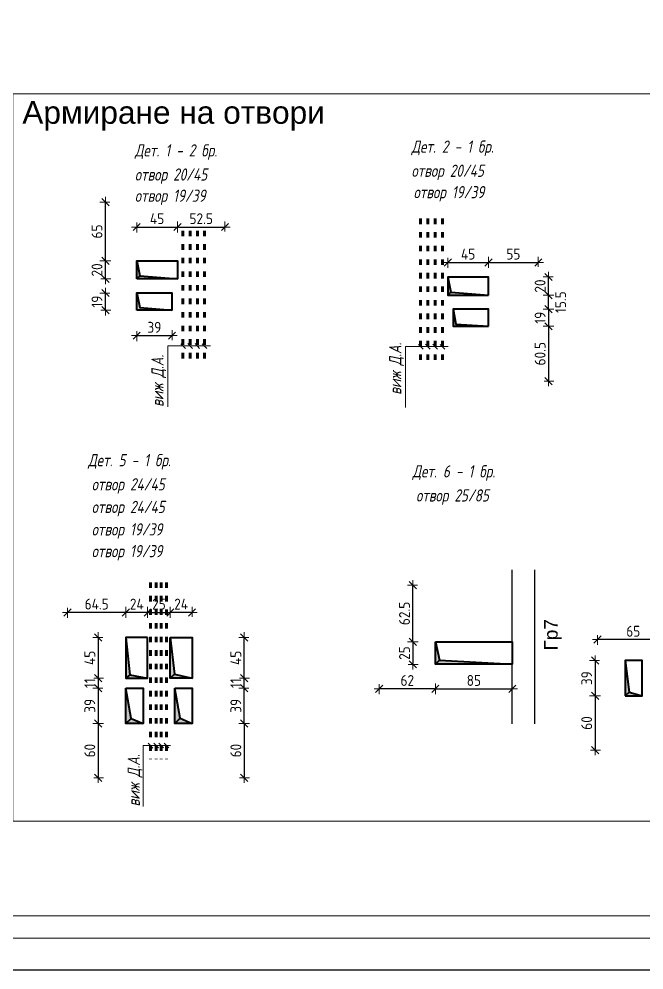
# Model space of a CAD drawing. Header units: millimetres. Extents: x -159 to 6378, y -1181 to 2393.
# Drawn here: x 2762 to 3453, y -1181 to -131 of the extents above; entities that cross this region are included whole.
import ezdxf

# ---------------------------------------------------------------- set-up
doc = ezdxf.new("R2010")
doc.units = ezdxf.units.MM
doc.header["$PDMODE"] = 35
doc.linetypes.add('ACAD_ISO03W100', pattern=[30, 12, -18])
for name, color, linetype, lineweight in [('0_txt', 7, 'Continuous', 18), ('1K_arm', 5, 'Continuous', 60), ('1K_arm_koti', 5, 'Continuous', 15), ('1K_dupki', 5, 'Continuous', 40), ('1K_gredi', 191, 'Continuous', 35), ('1K_text-gredi', 3, 'Continuous', 35), ('1K_text-osi', 3, 'Continuous', 35), ('TABLICA', 40, 'Continuous', 30)]:
    doc.layers.add(name, color=color, linetype=linetype, lineweight=lineweight)
doc.layers.add('1K_otvori-solid', color=9, linetype='Continuous')
doc.styles.add('DIM', font='romans.shx', dxfattribs={"width": 0.85})
doc.styles.add('SWETLI', font='simplex.shx', dxfattribs={"width": 0.75, "oblique": 12})
doc.styles.add('Z1', font='ARIAL.TTF')
doc.dimstyles.new('RAZR1', dxfattribs={"dimtxt": 12, "dimasz": 1, "dimexe": 0.3, "dimexo": 0, "dimgap": 0, "dimtad": 0, "dimrnd": 0.1, "dimzin": 14, "dimdsep": 46, "dimtxsty": 'DIM', "dimblk": 'DIM2', "dimcen": 0.09, "dimse1": 1, "dimse2": 1, "dimclrd": 256, "dimclre": 256, "dimclrt": 41, "dimadec": 8, "dimazin": 0, "dimtfac": 2.307692, "dimtix": 1, "dimtmove": 2, "dimatfit": 3, "dimldrblk": 'DIM2', "dimfxl": 0, "dimtvp": 0.769231, "dimtolj": 1, "dimtzin": 14, "dimarcsym": 0})

# ---------------------------------------------------------------- blocks, each defined once
blk = doc.blocks.new('DIM2')
for p, q in [((-5.7, 0), (5.7, 0)), ((4, 4), (-4, -4)), ((0, -5), (0, 6))]:
    blk.add_line(p, q)
blk = doc.blocks.new('*D240')
at = {"layer": '1K_arm_koti', "lineweight": -2}
blk.add_line((3223.3, -870.7), (3306.3, -870.7), dxfattribs=at)
at = {"layer": 'Defpoints', "color": 0}
for p in [(3222.3, -843.7), (3307.3, -843.7), (3307.3, -870.7)]:
    blk.add_point(p, dxfattribs=at)
at = {"layer": '1K_arm_koti', "lineweight": -2, "rotation": 180}
blk.add_blockref('DIM2', (3222.3, -870.7), dxfattribs=at)
at = {"layer": '1K_arm_koti', "lineweight": -2}
blk.add_blockref('DIM2', (3307.3, -870.7), dxfattribs=at)
at = {"layer": '1K_arm_koti', "color": 41, "insert": (3264.8, -861.5), "char_height": 12, "attachment_point": 5, "style": 'DIM'}
blk.add_mtext('\\A1;85', dxfattribs=at)
blk = doc.blocks.new('*D241')
at = {"layer": '1K_arm_koti', "lineweight": -2}
blk.add_line((3221.3, -870.7), (3161.3, -870.7), dxfattribs=at)
at = {"layer": 'Defpoints', "color": 0}
for p in [(3160.3, -846.7), (3222.3, -843.7), (3160.3, -870.7)]:
    blk.add_point(p, dxfattribs=at)
at = {"layer": '1K_arm_koti', "lineweight": -2, "rotation": 180}
blk.add_blockref('DIM2', (3160.3, -870.7), dxfattribs=at)
at = {"layer": '1K_arm_koti', "lineweight": -2}
blk.add_blockref('DIM2', (3222.3, -870.7), dxfattribs=at)
at = {"layer": '1K_arm_koti', "color": 41, "insert": (3191.3, -861.5), "char_height": 12, "attachment_point": 5, "style": 'DIM'}
blk.add_mtext('\\A1;62', dxfattribs=at)
blk = doc.blocks.new('*D242')
at = {"layer": '1K_arm_koti', "lineweight": -2}
blk.add_line((3197.4, -819.7), (3197.4, -842.7), dxfattribs=at)
at = {"layer": 'Defpoints', "color": 0}
for p in [(3222.3, -818.7), (3197.4, -843.7), (3222.3, -843.7)]:
    blk.add_point(p, dxfattribs=at)
at = {"layer": '1K_arm_koti', "lineweight": -2}
for p, rotation in [((3197.4, -818.7), 90), ((3197.4, -843.7), 270)]:
    blk.add_blockref('DIM2', p, dxfattribs=dict(at, rotation=rotation))
at = {"layer": '1K_arm_koti', "color": 41, "insert": (3188.2, -831.2), "char_height": 12, "attachment_point": 5, "rotation": 90, "style": 'DIM'}
blk.add_mtext('\\A1;25', dxfattribs=at)
blk = doc.blocks.new('*D243')
at = {"layer": '1K_arm_koti', "lineweight": -2}
blk.add_line((3197.4, -817.7), (3197.4, -757.2), dxfattribs=at)
at = {"layer": 'Defpoints', "color": 0}
for p in [(3197.4, -756.2), (3213.3, -756.2), (3222.3, -818.7)]:
    blk.add_point(p, dxfattribs=at)
at = {"layer": '1K_arm_koti', "lineweight": -2}
for p, rotation in [((3197.4, -756.2), 90), ((3197.4, -818.7), 270)]:
    blk.add_blockref('DIM2', p, dxfattribs=dict(at, rotation=rotation))
at = {"layer": '1K_arm_koti', "color": 41, "insert": (3188.2, -787.4), "char_height": 12, "attachment_point": 5, "rotation": 90, "style": 'DIM'}
blk.add_mtext('\\A1;62.5', dxfattribs=at)
blk = doc.blocks.new('*D253')
at = {"layer": '1K_arm_koti', "lineweight": -2}
blk.add_line((3237, -399.5), (3280, -399.5), dxfattribs=at)
at = {"layer": 'Defpoints', "color": 0}
for p in [(3281, -399.5), (3236, -435.6), (3281, -435.6)]:
    blk.add_point(p, dxfattribs=at)
at = {"layer": '1K_arm_koti', "lineweight": -2, "rotation": 180}
blk.add_blockref('DIM2', (3236, -399.5), dxfattribs=at)
at = {"layer": '1K_arm_koti', "lineweight": -2}
blk.add_blockref('DIM2', (3281, -399.5), dxfattribs=at)
at = {"layer": '1K_arm_koti', "color": 41, "insert": (3258.5, -390.3), "char_height": 12, "attachment_point": 5, "style": 'DIM'}
blk.add_mtext('\\A1;45', dxfattribs=at)
blk = doc.blocks.new('*D254')
at = {"layer": '1K_arm_koti', "lineweight": -2}
blk.add_line((3347.3, -434.6), (3347.3, -416.6), dxfattribs=at)
at = {"layer": 'Defpoints', "color": 0}
for p in [(3281, -415.6), (3347.3, -415.6), (3281, -435.6)]:
    blk.add_point(p, dxfattribs=at)
at = {"layer": '1K_arm_koti', "lineweight": -2}
for p, rotation in [((3347.3, -415.6), 90), ((3347.3, -435.6), 270)]:
    blk.add_blockref('DIM2', p, dxfattribs=dict(at, rotation=rotation))
at = {"layer": '1K_arm_koti', "color": 41, "insert": (3338, -425.6), "char_height": 12, "attachment_point": 5, "rotation": 90, "style": 'DIM'}
blk.add_mtext('\\A1;20', dxfattribs=at)
blk = doc.blocks.new('*D255')
at = {"layer": '1K_arm_koti', "lineweight": -2}
blk.add_line((3347.3, -471.1), (3347.3, -529.6), dxfattribs=at)
at = {"layer": 'Defpoints', "color": 0}
for p in [(3281, -470.1), (3299, -530.6), (3347.3, -530.6)]:
    blk.add_point(p, dxfattribs=at)
at = {"layer": '1K_arm_koti', "lineweight": -2}
for p, rotation in [((3347.3, -470.1), 90), ((3347.3, -530.6), 270)]:
    blk.add_blockref('DIM2', p, dxfattribs=dict(at, rotation=rotation))
at = {"layer": '1K_arm_koti', "color": 41, "insert": (3338, -500.4), "char_height": 12, "attachment_point": 5, "rotation": 90, "style": 'DIM'}
blk.add_mtext('\\A1;60.5', dxfattribs=at)
blk = doc.blocks.new('*D256')
at = {"layer": '1K_arm_koti', "lineweight": -2}
blk.add_line((3282, -399.5), (3335, -399.5), dxfattribs=at)
at = {"layer": 'Defpoints', "color": 0}
for p in [(3336, -399.5), (3336, -412.6), (3281, -435.6)]:
    blk.add_point(p, dxfattribs=at)
at = {"layer": '1K_arm_koti', "lineweight": -2, "rotation": 180}
blk.add_blockref('DIM2', (3281, -399.5), dxfattribs=at)
at = {"layer": '1K_arm_koti', "lineweight": -2}
blk.add_blockref('DIM2', (3336, -399.5), dxfattribs=at)
at = {"layer": '1K_arm_koti', "color": 41, "insert": (3308.5, -390.3), "char_height": 12, "attachment_point": 5, "style": 'DIM'}
blk.add_mtext('\\A1;55', dxfattribs=at)
blk = doc.blocks.new('*D259')
at = {"layer": '1K_arm_koti', "lineweight": -2}
blk.add_line((2857.8, -451.3), (2857.8, -434.3), dxfattribs=at)
at = {"layer": 'Defpoints', "color": 0}
for p in [(2857.8, -433.3), (2892.4, -433.3), (2892.4, -452.3)]:
    blk.add_point(p, dxfattribs=at)
at = {"layer": '1K_arm_koti', "lineweight": -2}
for p, rotation in [((2857.8, -433.3), 90), ((2857.8, -452.3), 270)]:
    blk.add_blockref('DIM2', p, dxfattribs=dict(at, rotation=rotation))
at = {"layer": '1K_arm_koti', "color": 41, "insert": (2848.5, -442.8), "char_height": 12, "attachment_point": 5, "rotation": 90, "style": 'DIM'}
blk.add_mtext('\\A1;19', dxfattribs=at)
blk = doc.blocks.new('*D260')
at = {"layer": '1K_arm_koti', "lineweight": -2}
blk.add_line((2857.8, -416.8), (2857.8, -398.8), dxfattribs=at)
at = {"layer": 'Defpoints', "color": 0}
for p in [(2857.8, -397.8), (2892.4, -397.8), (2892.4, -417.8)]:
    blk.add_point(p, dxfattribs=at)
at = {"layer": '1K_arm_koti', "lineweight": -2}
for p, rotation in [((2857.8, -397.8), 90), ((2857.8, -417.8), 270)]:
    blk.add_blockref('DIM2', p, dxfattribs=dict(at, rotation=rotation))
at = {"layer": '1K_arm_koti', "color": 41, "insert": (2848.5, -407.8), "char_height": 12, "attachment_point": 5, "rotation": 90, "style": 'DIM'}
blk.add_mtext('\\A1;20', dxfattribs=at)
blk = doc.blocks.new('*D261')
at = {"layer": '1K_arm_koti', "lineweight": -2}
blk.add_line((2893.4, -360.4), (2936.4, -360.4), dxfattribs=at)
at = {"layer": 'Defpoints', "color": 0}
for p in [(2937.4, -360.4), (2892.4, -397.8), (2937.4, -397.8)]:
    blk.add_point(p, dxfattribs=at)
at = {"layer": '1K_arm_koti', "lineweight": -2, "rotation": 180}
blk.add_blockref('DIM2', (2892.4, -360.4), dxfattribs=at)
at = {"layer": '1K_arm_koti', "lineweight": -2}
blk.add_blockref('DIM2', (2937.4, -360.4), dxfattribs=at)
at = {"layer": '1K_arm_koti', "color": 41, "insert": (2914.9, -351.2), "char_height": 12, "attachment_point": 5, "style": 'DIM'}
blk.add_mtext('\\A1;45', dxfattribs=at)
blk = doc.blocks.new('*D262')
at = {"layer": '1K_arm_koti', "lineweight": -2}
blk.add_line((2893.4, -480.4), (2930.4, -480.4), dxfattribs=at)
at = {"layer": 'Defpoints', "color": 0}
for p in [(2892.4, -452.3), (2931.4, -452.3), (2931.4, -480.4)]:
    blk.add_point(p, dxfattribs=at)
at = {"layer": '1K_arm_koti', "lineweight": -2, "rotation": 180}
blk.add_blockref('DIM2', (2892.4, -480.4), dxfattribs=at)
at = {"layer": '1K_arm_koti', "lineweight": -2}
blk.add_blockref('DIM2', (2931.4, -480.4), dxfattribs=at)
at = {"layer": '1K_arm_koti', "color": 41, "insert": (2911.9, -471.2), "char_height": 12, "attachment_point": 5, "style": 'DIM'}
blk.add_mtext('\\A1;39', dxfattribs=at)
blk = doc.blocks.new('*D263')
at = {"layer": '1K_arm_koti', "lineweight": -2}
blk.add_line((2938.4, -360.4), (2988.9, -360.4), dxfattribs=at)
at = {"layer": 'Defpoints', "color": 0}
for p in [(2989.9, -360.4), (2937.4, -397.8), (2989.9, -389.8)]:
    blk.add_point(p, dxfattribs=at)
at = {"layer": '1K_arm_koti', "lineweight": -2, "rotation": 180}
blk.add_blockref('DIM2', (2937.4, -360.4), dxfattribs=at)
at = {"layer": '1K_arm_koti', "lineweight": -2}
blk.add_blockref('DIM2', (2989.9, -360.4), dxfattribs=at)
at = {"layer": '1K_arm_koti', "color": 41, "insert": (2963.6, -351.2), "char_height": 12, "attachment_point": 5, "style": 'DIM'}
blk.add_mtext('\\A1;52.5', dxfattribs=at)
blk = doc.blocks.new('*D264')
at = {"layer": '1K_arm_koti', "lineweight": -2}
blk.add_line((2857.8, -396.8), (2857.8, -333.8), dxfattribs=at)
at = {"layer": 'Defpoints', "color": 0}
for p in [(2857.8, -332.8), (2883.4, -332.8), (2892.4, -397.8)]:
    blk.add_point(p, dxfattribs=at)
at = {"layer": '1K_arm_koti', "lineweight": -2}
for p, rotation in [((2857.8, -332.8), 90), ((2857.8, -397.8), 270)]:
    blk.add_blockref('DIM2', p, dxfattribs=dict(at, rotation=rotation))
at = {"layer": '1K_arm_koti', "color": 41, "insert": (2848.5, -365.3), "char_height": 12, "attachment_point": 5, "rotation": 90, "style": 'DIM'}
blk.add_mtext('\\A1;65', dxfattribs=at)
blk = doc.blocks.new('*D272')
at = {"layer": '1K_arm_koti', "lineweight": -2}
blk.add_line((3465.4, -816.3), (3402.4, -816.3), dxfattribs=at)
at = {"layer": 'Defpoints', "color": 0}
for p in [(3401.4, -816.3), (3401.4, -825.5), (3466.4, -833.5)]:
    blk.add_point(p, dxfattribs=at)
at = {"layer": '1K_arm_koti', "lineweight": -2, "rotation": 180}
blk.add_blockref('DIM2', (3401.4, -816.3), dxfattribs=at)
at = {"layer": '1K_arm_koti', "lineweight": -2}
blk.add_blockref('DIM2', (3466.4, -816.3), dxfattribs=at)
at = {"layer": '1K_arm_koti', "color": 41, "insert": (3440.9, -807.1), "char_height": 12, "attachment_point": 5, "style": 'DIM'}
blk.add_mtext('\\A1;65', dxfattribs=at)
blk = doc.blocks.new('*D273')
at = {"layer": '1K_arm_koti', "lineweight": -2}
blk.add_line((3347.3, -452.1), (3347.3, -469.1), dxfattribs=at)
at = {"layer": 'Defpoints', "color": 0}
for p in [(3281, -451.1), (3281, -470.1), (3347.3, -470.1)]:
    blk.add_point(p, dxfattribs=at)
at = {"layer": '1K_arm_koti', "lineweight": -2}
for p, rotation in [((3347.3, -451.1), 90), ((3347.3, -470.1), 270)]:
    blk.add_blockref('DIM2', p, dxfattribs=dict(at, rotation=rotation))
at = {"layer": '1K_arm_koti', "color": 41, "insert": (3338, -460.6), "char_height": 12, "attachment_point": 5, "rotation": 90, "style": 'DIM'}
blk.add_mtext('\\A1;19', dxfattribs=at)
blk = doc.blocks.new('*D274')
at = {"layer": '1K_arm_koti', "lineweight": -2}
blk.add_line((3347.3, -450.1), (3347.3, -436.6), dxfattribs=at)
at = {"layer": 'Defpoints', "color": 0}
for p in [(3281, -435.6), (3347.3, -435.6), (3281, -451.1)]:
    blk.add_point(p, dxfattribs=at)
at = {"layer": '1K_arm_koti', "lineweight": -2}
for p, rotation in [((3347.3, -435.6), 90), ((3347.3, -451.1), 270)]:
    blk.add_blockref('DIM2', p, dxfattribs=dict(at, rotation=rotation))
at = {"layer": '1K_arm_koti', "color": 41, "insert": (3360.7, -443.4), "char_height": 12, "attachment_point": 5, "rotation": 90, "style": 'DIM'}
blk.add_mtext('\\A1;15.5', dxfattribs=at)
blk = doc.blocks.new('*D275')
at = {"layer": '1K_arm_koti', "lineweight": -2}
blk.add_line((2903.5, -786.3), (2881.5, -786.3), dxfattribs=at)
at = {"layer": 'Defpoints', "color": 0}
for p in [(2880.5, -786.3), (2880.5, -814), (2904.5, -814)]:
    blk.add_point(p, dxfattribs=at)
at = {"layer": '1K_arm_koti', "lineweight": -2, "rotation": 180}
blk.add_blockref('DIM2', (2880.5, -786.3), dxfattribs=at)
at = {"layer": '1K_arm_koti', "lineweight": -2}
blk.add_blockref('DIM2', (2904.5, -786.3), dxfattribs=at)
at = {"layer": '1K_arm_koti', "color": 41, "insert": (2892.5, -777.1), "char_height": 12, "attachment_point": 5, "style": 'DIM'}
blk.add_mtext('\\A1;24', dxfattribs=at)
blk = doc.blocks.new('*D276')
at = {"layer": '1K_arm_koti', "lineweight": -2}
blk.add_line((2905.5, -786.3), (2928.5, -786.3), dxfattribs=at)
at = {"layer": 'Defpoints', "color": 0}
for p in [(2929.5, -786.3), (2904.5, -814), (2929.5, -814)]:
    blk.add_point(p, dxfattribs=at)
at = {"layer": '1K_arm_koti', "lineweight": -2, "rotation": 180}
blk.add_blockref('DIM2', (2904.5, -786.3), dxfattribs=at)
at = {"layer": '1K_arm_koti', "lineweight": -2}
blk.add_blockref('DIM2', (2929.5, -786.3), dxfattribs=at)
at = {"layer": '1K_arm_koti', "color": 41, "insert": (2917, -777.1), "char_height": 12, "attachment_point": 5, "style": 'DIM'}
blk.add_mtext('\\A1;25', dxfattribs=at)
blk = doc.blocks.new('*D277')
at = {"layer": '1K_arm_koti', "lineweight": -2}
blk.add_line((2952.5, -786.3), (2930.5, -786.3), dxfattribs=at)
at = {"layer": 'Defpoints', "color": 0}
for p in [(2929.5, -786.3), (2929.5, -814), (2953.5, -814)]:
    blk.add_point(p, dxfattribs=at)
at = {"layer": '1K_arm_koti', "lineweight": -2, "rotation": 180}
blk.add_blockref('DIM2', (2929.5, -786.3), dxfattribs=at)
at = {"layer": '1K_arm_koti', "lineweight": -2}
blk.add_blockref('DIM2', (2953.5, -786.3), dxfattribs=at)
at = {"layer": '1K_arm_koti', "color": 41, "insert": (2941.5, -777.1), "char_height": 12, "attachment_point": 5, "style": 'DIM'}
blk.add_mtext('\\A1;24', dxfattribs=at)
blk = doc.blocks.new('*D278')
at = {"layer": '1K_arm_koti', "lineweight": -2}
blk.add_line((2879.5, -786.3), (2817, -786.3), dxfattribs=at)
at = {"layer": 'Defpoints', "color": 0}
for p in [(2816, -786.3), (2816, -802), (2880.5, -814)]:
    blk.add_point(p, dxfattribs=at)
at = {"layer": '1K_arm_koti', "lineweight": -2, "rotation": 180}
blk.add_blockref('DIM2', (2816, -786.3), dxfattribs=at)
at = {"layer": '1K_arm_koti', "lineweight": -2}
blk.add_blockref('DIM2', (2880.5, -786.3), dxfattribs=at)
at = {"layer": '1K_arm_koti', "color": 41, "insert": (2848.2, -777.1), "char_height": 12, "attachment_point": 5, "style": 'DIM'}
blk.add_mtext('\\A1;64.5', dxfattribs=at)
blk = doc.blocks.new('*D279')
at = {"layer": '1K_arm_koti', "lineweight": -2}
blk.add_line((2849.9, -815), (2849.9, -858), dxfattribs=at)
at = {"layer": 'Defpoints', "color": 0}
for p in [(2880.5, -814), (2849.9, -859), (2880.5, -859)]:
    blk.add_point(p, dxfattribs=at)
at = {"layer": '1K_arm_koti', "lineweight": -2}
for p, rotation in [((2849.9, -814), 90), ((2849.9, -859), 270)]:
    blk.add_blockref('DIM2', p, dxfattribs=dict(at, rotation=rotation))
at = {"layer": '1K_arm_koti', "color": 41, "insert": (2840.6, -836.5), "char_height": 12, "attachment_point": 5, "rotation": 90, "style": 'DIM'}
blk.add_mtext('\\A1;45', dxfattribs=at)
blk = doc.blocks.new('*D280')
at = {"layer": '1K_arm_koti', "lineweight": -2}
for p, q in [((2849.9, -858), (2849.9, -857)), ((2849.9, -859), (2849.9, -870)), ((2849.9, -871), (2849.9, -872))]:
    blk.add_line(p, q, dxfattribs=at)
at = {"layer": 'Defpoints', "color": 0}
for p in [(2880.5, -859), (2849.9, -870), (2880.5, -870)]:
    blk.add_point(p, dxfattribs=at)
at = {"layer": '1K_arm_koti', "lineweight": -2}
for p, rotation in [((2849.9, -859), 270), ((2849.9, -870), 90)]:
    blk.add_blockref('DIM2', p, dxfattribs=dict(at, rotation=rotation))
at = {"layer": '1K_arm_koti', "color": 41, "insert": (2840.6, -864.5), "char_height": 12, "attachment_point": 5, "rotation": 90, "style": 'DIM'}
blk.add_mtext('\\A1;11', dxfattribs=at)
blk = doc.blocks.new('*D281')
at = {"layer": '1K_arm_koti', "lineweight": -2}
blk.add_line((2849.9, -871), (2849.9, -908), dxfattribs=at)
at = {"layer": 'Defpoints', "color": 0}
for p in [(2880.5, -870), (2849.9, -909), (2880.5, -909)]:
    blk.add_point(p, dxfattribs=at)
at = {"layer": '1K_arm_koti', "lineweight": -2}
for p, rotation in [((2849.9, -870), 90), ((2849.9, -909), 270)]:
    blk.add_blockref('DIM2', p, dxfattribs=dict(at, rotation=rotation))
at = {"layer": '1K_arm_koti', "color": 41, "insert": (2840.6, -889.5), "char_height": 12, "attachment_point": 5, "rotation": 90, "style": 'DIM'}
blk.add_mtext('\\A1;39', dxfattribs=at)
blk = doc.blocks.new('*D282')
at = {"layer": '1K_arm_koti', "lineweight": -2}
blk.add_line((2849.9, -910), (2849.9, -968), dxfattribs=at)
at = {"layer": 'Defpoints', "color": 0}
for p in [(2880.5, -909), (2849.9, -969), (2868.5, -969)]:
    blk.add_point(p, dxfattribs=at)
at = {"layer": '1K_arm_koti', "lineweight": -2}
for p, rotation in [((2849.9, -909), 90), ((2849.9, -969), 270)]:
    blk.add_blockref('DIM2', p, dxfattribs=dict(at, rotation=rotation))
at = {"layer": '1K_arm_koti', "color": 41, "insert": (2840.6, -939), "char_height": 12, "attachment_point": 5, "rotation": 90, "style": 'DIM'}
blk.add_mtext('\\A1;60', dxfattribs=at)
blk = doc.blocks.new('*D283')
at = {"layer": '1K_arm_koti', "lineweight": -2}
blk.add_line((3011.1, -908), (3011.1, -871), dxfattribs=at)
at = {"layer": 'Defpoints', "color": 0}
for p in [(2953.5, -870), (3011.1, -870), (2953.5, -909)]:
    blk.add_point(p, dxfattribs=at)
at = {"layer": '1K_arm_koti', "lineweight": -2}
for p, rotation in [((3011.1, -870), 90), ((3011.1, -909), 270)]:
    blk.add_blockref('DIM2', p, dxfattribs=dict(at, rotation=rotation))
at = {"layer": '1K_arm_koti', "color": 41, "insert": (3001.9, -889.5), "char_height": 12, "attachment_point": 5, "rotation": 90, "style": 'DIM'}
blk.add_mtext('\\A1;39', dxfattribs=at)
blk = doc.blocks.new('*D284')
at = {"layer": '1K_arm_koti', "lineweight": -2}
blk.add_line((3011.1, -858), (3011.1, -815), dxfattribs=at)
at = {"layer": 'Defpoints', "color": 0}
for p in [(2953.5, -814), (3011.1, -814), (2953.5, -859)]:
    blk.add_point(p, dxfattribs=at)
at = {"layer": '1K_arm_koti', "lineweight": -2}
for p, rotation in [((3011.1, -814), 90), ((3011.1, -859), 270)]:
    blk.add_blockref('DIM2', p, dxfattribs=dict(at, rotation=rotation))
at = {"layer": '1K_arm_koti', "color": 41, "insert": (3001.9, -836.5), "char_height": 12, "attachment_point": 5, "rotation": 90, "style": 'DIM'}
blk.add_mtext('\\A1;45', dxfattribs=at)
blk = doc.blocks.new('*D285')
at = {"layer": '1K_arm_koti', "lineweight": -2}
for p, q in [((3011.1, -858), (3011.1, -857)), ((3011.1, -870), (3011.1, -859)), ((3011.1, -871), (3011.1, -872))]:
    blk.add_line(p, q, dxfattribs=at)
at = {"layer": 'Defpoints', "color": 0}
for p in [(2953.5, -859), (3011.1, -859), (2953.5, -870)]:
    blk.add_point(p, dxfattribs=at)
at = {"layer": '1K_arm_koti', "lineweight": -2}
for p, rotation in [((3011.1, -859), 270), ((3011.1, -870), 90)]:
    blk.add_blockref('DIM2', p, dxfattribs=dict(at, rotation=rotation))
at = {"layer": '1K_arm_koti', "color": 41, "insert": (3001.9, -864.5), "char_height": 12, "attachment_point": 5, "rotation": 90, "style": 'DIM'}
blk.add_mtext('\\A1;11', dxfattribs=at)
blk = doc.blocks.new('*D286')
at = {"layer": '1K_arm_koti', "lineweight": -2}
blk.add_line((3011.1, -910), (3011.1, -968), dxfattribs=at)
at = {"layer": 'Defpoints', "color": 0}
for p in [(2953.5, -909), (2965.5, -969), (3011.1, -969)]:
    blk.add_point(p, dxfattribs=at)
at = {"layer": '1K_arm_koti', "lineweight": -2}
for p, rotation in [((3011.1, -909), 90), ((3011.1, -969), 270)]:
    blk.add_blockref('DIM2', p, dxfattribs=dict(at, rotation=rotation))
at = {"layer": '1K_arm_koti', "color": 41, "insert": (3001.9, -939), "char_height": 12, "attachment_point": 5, "rotation": 90, "style": 'DIM'}
blk.add_mtext('\\A1;60', dxfattribs=at)
blk = doc.blocks.new('*D287')
at = {"layer": '1K_arm_koti', "lineweight": -2}
blk.add_line((3398.7, -840.5), (3398.7, -877.5), dxfattribs=at)
at = {"layer": 'Defpoints', "color": 0}
for p in [(3431.9, -839.5), (3398.7, -878.5), (3431.9, -878.5)]:
    blk.add_point(p, dxfattribs=at)
at = {"layer": '1K_arm_koti', "lineweight": -2}
for p, rotation in [((3398.7, -839.5), 90), ((3398.7, -878.5), 270)]:
    blk.add_blockref('DIM2', p, dxfattribs=dict(at, rotation=rotation))
at = {"layer": '1K_arm_koti', "color": 41, "insert": (3389.5, -859), "char_height": 12, "attachment_point": 5, "rotation": 90, "style": 'DIM'}
blk.add_mtext('\\A1;39', dxfattribs=at)
blk = doc.blocks.new('*D288')
at = {"layer": '1K_arm_koti', "lineweight": -2}
blk.add_line((3398.7, -879.5), (3398.7, -937.5), dxfattribs=at)
at = {"layer": 'Defpoints', "color": 0}
for p in [(3431.9, -878.5), (3398.7, -938.5), (3419.9, -938.5)]:
    blk.add_point(p, dxfattribs=at)
at = {"layer": '1K_arm_koti', "lineweight": -2}
for p, rotation in [((3398.7, -878.5), 90), ((3398.7, -938.5), 270)]:
    blk.add_blockref('DIM2', p, dxfattribs=dict(at, rotation=rotation))
at = {"layer": '1K_arm_koti', "color": 41, "insert": (3389.5, -908.5), "char_height": 12, "attachment_point": 5, "rotation": 90, "style": 'DIM'}
blk.add_mtext('\\A1;60', dxfattribs=at)

msp = doc.modelspace()

# ---------------------------------------------------------------- hatches: boundary and pattern name
at = {"layer": '1K_otvori-solid'}
h = msp.add_hatch(color=256, dxfattribs=at)
h.paths.add_polyline_path([(2895.881, -414.293), (2892.378, -397.789), (2892.378, -417.789)])
h.paths.add_polyline_path([(2895.881, -414.293), (2892.378, -417.789), (2937.378, -417.789)])
h = msp.add_hatch(color=256, dxfattribs=at)
h.paths.add_polyline_path([(3239.543, -432.135), (3236.04, -415.631), (3236.04, -435.631)])
h.paths.add_polyline_path([(3239.543, -432.135), (3236.04, -435.631), (3281.04, -435.631)])
h = msp.add_hatch(color=256, dxfattribs=at)
h.paths.add_polyline_path([(2892.378, -433.289), (2892.378, -452.289), (2895.932, -449.221)])
h.paths.add_polyline_path([(2895.932, -449.221), (2892.378, -452.289), (2931.378, -452.289)])
h = msp.add_hatch(color=256, dxfattribs=at)
h.paths.add_polyline_path([(3242.04, -451.131), (3242.04, -470.131), (3245.001, -467.726)])
h.paths.add_polyline_path([(3245.001, -467.726), (3242.04, -470.131), (3281.04, -470.131)])
h = msp.add_hatch(color=256, dxfattribs=at)
h.paths.add_polyline_path([(2880.48, -859.017), (2884.75, -855.151), (2880.48, -814.017)])
h.paths.add_polyline_path([(2884.75, -855.151), (2880.48, -859.017), (2904.48, -859.017)])
h = msp.add_hatch(color=256, dxfattribs=at)
h.paths.add_polyline_path([(2929.48, -814.017), (2929.48, -859.017), (2934.04, -854.613)])
h.paths.add_polyline_path([(2934.04, -854.613), (2929.48, -859.017), (2953.48, -859.017)])
h = msp.add_hatch(color=256, dxfattribs=at)
h.paths.add_polyline_path([(3222.303, -818.659), (3222.303, -843.659), (3226.957, -839.006)])
h.paths.add_polyline_path([(3226.957, -839.006), (3222.303, -843.659), (3307.303, -843.659)])
h = msp.add_hatch(color=256, dxfattribs=at)
h.paths.add_polyline_path([(3431.862, -839.502), (3431.862, -878.502), (3436.202, -874.47)])
h.paths.add_polyline_path([(3450.862, -878.502), (3436.202, -874.47), (3431.862, -878.502)])
h = msp.add_hatch(color=256, dxfattribs=at)
h.paths.add_polyline_path([(2886.15, -903.346), (2880.48, -909.017), (2899.48, -909.017), (2899.48, -870.017), (2880.48, -870.017)], flags=17)
h.paths.add_polyline_path([(2899.48, -909.017), (2899.48, -870.017), (2880.48, -870.017), (2880.48, -909.017), (2886.15, -903.346)])
h = msp.add_hatch(color=256, dxfattribs=at)
h.paths.add_polyline_path([(2934.48, -909.017), (2940.15, -903.346), (2934.48, -870.017)])
h.paths.add_polyline_path([(2953.48, -909.017), (2940.15, -903.346), (2934.48, -909.017)])

# ---------------------------------------------------------------- linework, layer by layer
at = {"layer": '0_txt'}
msp.add_lwpolyline([(-73.698, -1146.449), (6343.421, -1146.449), (6343.421, 1783.551), (-73.698, 1783.551), (-73.698, -1146.449)], dxfattribs=at)
msp.add_lwpolyline([(-48.698, -1121.449), (6318.421, -1121.449), (6318.421, 1758.551), (-48.698, 1758.551)], close=True, dxfattribs=at)
at = {"layer": '1K_arm', "linetype": 'ACAD_ISO03W100', "ltscale": 0.5}
for p, q in [((3206.04, -351.135), (3206.04, -513.432)), ((3214.04, -351.135), (3214.04, -513.432)), ((3222.04, -351.135), (3222.04, -513.432)), ((3230.04, -351.135), (3230.04, -513.432)), ((2943.374, -364.498), (2943.374, -513.489)), ((2951.374, -364.498), (2951.374, -513.489)), ((2959.374, -364.498), (2959.374, -513.489)), ((2967.374, -364.498), (2967.374, -513.489)), ((2907.48, -753.103), (2907.48, -948.636)), ((2913.852, -753.103), (2913.852, -948.636)), ((2919.332, -753.103), (2919.332, -948.636)), ((2925.399, -753.103), (2925.399, -948.636))]:
    msp.add_line(p, q, dxfattribs=at)
at = {"layer": '1K_arm_koti'}
msp.add_lwpolyline([(2755.474, -213.265), (4173.923, -213.265), (4173.923, -1017.126), (2755.474, -1017.126)], close=True, dxfattribs=at)
for points in [[(2973.92, -491.832), (2926.775, -491.832), (2926.775, -559.114)], [(2941.016, -489.297), (2946.155, -494.71)], [(2948.804, -489.126), (2953.944, -494.538)], [(2956.804, -489.263), (2961.944, -494.676)], [(2964.804, -489.297), (2969.944, -494.71)], [(3236.586, -492.563), (3189.441, -492.563), (3189.441, -559.845)], [(3203.682, -490.028), (3208.821, -495.441)], [(3211.47, -489.856), (3216.61, -495.269)], [(3219.47, -489.994), (3224.61, -495.407)], [(3227.47, -490.028), (3232.61, -495.441)], [(2929.551, -933.4), (2899.441, -933.4), (2899.441, -1000.681)], [(2905.073, -930.865), (2910.212, -936.278)], [(2911.282, -930.693), (2916.422, -936.106)], [(2916.763, -930.693), (2921.902, -936.106)], [(2922.829, -930.693), (2927.968, -936.106)]]:
    msp.add_lwpolyline(points, dxfattribs=at)
at = {"layer": '1K_dupki'}
for p, q in [((2895.881, -414.293), (2892.378, -417.789)), ((3222.303, -843.659), (3226.957, -839.006)), ((2884.75, -855.151), (2880.48, -859.017)), ((2934.04, -854.613), (2929.48, -859.017)), ((2886.15, -903.346), (2880.48, -870.017)), ((2940.278, -903.218), (2934.48, -870.017)), ((3436.202, -874.47), (3431.862, -878.502)), ((2880.48, -909.017), (2886.15, -903.346)), ((2886.15, -903.346), (2899.48, -909.017)), ((2934.48, -909.017), (2940.278, -903.218)), ((2940.278, -903.218), (2953.48, -909.017))]:
    msp.add_line(p, q, dxfattribs=at)
for points in [[(2892.378, -417.789), (2892.378, -397.789), (2937.378, -397.789), (2937.378, -417.789)], [(3281.04, -435.631), (3281.04, -415.631), (3236.04, -415.631), (3236.04, -435.631)], [(2892.378, -452.289), (2892.378, -433.289), (2931.378, -433.289), (2931.378, -452.289)], [(3281.04, -470.131), (3281.04, -451.131), (3242.04, -451.131), (3242.04, -470.131)], [(2904.48, -814.017), (2880.48, -814.017), (2880.48, -859.017), (2904.48, -859.017)], [(2929.48, -814.017), (2953.48, -814.017), (2953.48, -859.017), (2929.48, -859.017)], [(3222.303, -818.659), (3307.303, -818.659), (3307.303, -843.659), (3222.303, -843.659)], [(3431.862, -878.502), (3450.862, -878.502), (3450.862, -839.502), (3431.862, -839.502)], [(2880.48, -870.017), (2899.48, -870.017), (2899.48, -909.017), (2880.48, -909.017)], [(2934.48, -870.017), (2953.48, -870.017), (2953.48, -909.017), (2934.48, -909.017)]]:
    msp.add_lwpolyline(points, close=True, dxfattribs=at)
for points in [[(2892.378, -397.789), (2895.881, -414.293), (2937.378, -417.789)], [(3236.04, -415.631), (3239.425, -432.294), (3281.04, -435.631)], [(2892.378, -433.289), (2895.932, -449.221), (2931.378, -452.289)], [(3239.425, -432.294), (3236.04, -435.631)], [(3242.04, -451.131), (3245.001, -467.726), (3281.04, -470.131)], [(2880.48, -814.017), (2884.75, -855.151), (2904.48, -859.017)], [(2929.48, -814.017), (2934.04, -854.613), (2953.48, -859.017)], [(3222.303, -818.659), (3226.957, -839.006), (3307.303, -843.659)], [(3431.862, -839.502), (3436.202, -874.47), (3450.862, -878.502)]]:
    msp.add_lwpolyline(points, dxfattribs=at)
at = {"layer": '1K_gredi', "lineweight": 25}
for p, q in [((3307.303, -909.334), (3307.303, -739.147)), ((3332.303, -909.334), (3332.303, -739.147))]:
    msp.add_line(p, q, dxfattribs=at)
at = {"layer": 'TABLICA'}
msp.add_lwpolyline([(-158.698, -1181.449), (6378.421, -1181.449), (6378.421, 1818.551), (-158.698, 1818.551)], close=True, dxfattribs=at)

# ---------------------------------------------------------------- texts
at = {"layer": '1K_arm_koti', "style": 'SWETLI', "oblique": 12, "width": 0.75}
for s, p in [('Дет. 1 - 2 бр.', (2890.403, -282.44)), ('Дет. 2 - 1 бр.', (3195.975, -278.27)), ('отвор 20/45', (3195.975, -304.918)), ('отвор 20/45', (2890.403, -309.088)), ('отвор 19/39', (3198.302, -328.597)), ('отвор 19/39', (2890.403, -332.524)), ('Дет. 5 - 1 бр.', (2838.777, -624.799)), ('Дет. 6 - 1 бр.', (3197.076, -637.104)), ('отвор 24/45', (2842.726, -651.447)), ('отвор 25/85', (3201.025, -663.752)), ('отвор 24/45', (2842.726, -676.447)), ('отвор 19/39', (2842.726, -701.293)), ('отвор 19/39', (2842.726, -725.322))]:
    msp.add_text(s, height=13.5, dxfattribs=at).set_placement(p)
for p in [(3184.747, -545.748), (2922.081, -559.11), (2895.876, -1000.678)]:
    msp.add_text('виж Д.А.', height=13.5, rotation=90, dxfattribs=at).set_placement(p)
at = {"layer": '1K_text-gredi', "lineweight": -3, "style": 'Z1'}
msp.add_text('Гр7', height=15, rotation=90, dxfattribs=at).set_placement((3357.371, -828.296, 0))
at = {"layer": '1K_text-osi', "style": 'Z1'}
msp.add_text('Армиране на отвори', height=25, dxfattribs=at).set_placement((2766.019, -246.264))

# ---------------------------------------------------------------- dimensions: what is measured, and where the dimension line sits
at = {"layer": '1K_arm_koti'}
for base, p1, p2, picture, middle in [((2857.766, -332.789), (2892.378, -397.789), (2883.39, -332.789), '*D264', (2848.535, -365.289)), ((2857.766, -397.789), (2892.378, -417.789), (2892.378, -397.789), '*D260', (2848.535, -407.789)), ((3347.259, -415.631), (3281.04, -435.631), (3281.04, -415.631), '*D254', (3338.028, -425.631)), ((2857.766, -433.289), (2892.378, -452.289), (2892.378, -433.289), '*D259', (2848.535, -442.789)), ((3347.259, -470.131), (3281.04, -451.131), (3281.04, -470.131), '*D273', (3338.028, -460.631)), ((3347.259, -530.631), (3281.04, -470.131), (3299.04, -530.631), '*D255', (3338.028, -500.381)), ((3197.448, -756.159), (3222.303, -818.659), (3213.303, -756.159), '*D243', (3188.217, -787.409)), ((2849.855, -859.017), (2880.48, -814.017), (2880.48, -859.017), '*D279', (2840.624, -836.517)), ((3011.094, -814.017), (2953.48, -859.017), (2953.48, -814.017), '*D284', (3001.863, -836.517)), ((3197.448, -843.659), (3222.303, -818.659), (3222.303, -843.659), '*D242', (3188.217, -831.159)), ((3398.714, -878.502), (3431.862, -839.502), (3431.862, -878.502), '*D287', (3389.483, -859.002)), ((2849.855, -870.017), (2880.48, -859.017), (2880.48, -870.017), '*D280', (2840.624, -864.517)), ((3011.094, -859.017), (2953.48, -870.017), (2953.48, -859.017), '*D285', (3001.863, -864.517)), ((2849.855, -909.017), (2880.48, -870.017), (2880.48, -909.017), '*D281', (2840.624, -889.517)), ((3011.094, -870.017), (2953.48, -909.017), (2953.48, -870.017), '*D283', (3001.863, -889.517)), ((3398.714, -938.502), (3431.862, -878.502), (3419.862, -938.502), '*D288', (3389.483, -908.502)), ((2849.855, -969.017), (2880.48, -909.017), (2868.48, -969.017), '*D282', (2840.624, -939.017)), ((3011.094, -969.017), (2953.48, -909.017), (2965.48, -969.017), '*D286', (3001.863, -939.017))]:
    dim = msp.add_linear_dim(base=base, p1=p1, p2=p2, angle=90, dimstyle='RAZR1', dxfattribs=at)
    dim.commit()
    dim.dimension.update_dxf_attribs({"geometry": picture, "text_midpoint": middle})
for base, p1, p2, picture, middle in [((2937.378, -360.404), (2892.378, -397.789), (2937.378, -397.789), '*D261', (2914.878, -351.174)), ((2989.878, -360.404), (2937.378, -397.789), (2989.878, -389.789), '*D263', (2963.628, -351.174)), ((3281.04, -399.516), (3236.04, -435.631), (3281.04, -435.631), '*D253', (3258.54, -390.285)), ((3336.04, -399.516), (3281.04, -435.631), (3336.04, -412.631), '*D256', (3308.54, -390.285)), ((2931.378, -480.417), (2892.378, -452.289), (2931.378, -452.289), '*D262', (2911.878, -471.186)), ((2815.98, -786.315), (2880.48, -814.017), (2815.98, -802.017), '*D278', (2848.23, -777.084)), ((2880.48, -786.315), (2904.48, -814.017), (2880.48, -814.017), '*D275', (2892.48, -777.084)), ((2929.48, -786.315), (2904.48, -814.017), (2929.48, -814.017), '*D276', (2916.98, -777.084)), ((2929.48, -786.315), (2953.48, -814.017), (2929.48, -814.017), '*D277', (2941.48, -777.084)), ((3160.303, -870.713), (3222.303, -843.659), (3160.303, -846.659), '*D241', (3191.303, -861.482)), ((3307.303, -870.713), (3222.303, -843.659), (3307.303, -843.659), '*D240', (3264.803, -861.482))]:
    dim = msp.add_linear_dim(base=base, p1=p1, p2=p2, dimstyle='RAZR1', dxfattribs=at)
    dim.commit()
    dim.dimension.update_dxf_attribs({"geometry": picture, "text_midpoint": middle})
dim = msp.add_linear_dim(base=(3347.259, -435.631), p1=(3281.04, -451.131), p2=(3281.04, -435.631), angle=90, dimstyle='RAZR1', dxfattribs=at)
dim.commit()
dim.dimension.update_dxf_attribs({"geometry": '*D274', "text_midpoint": (3360.672, -443.381), "dimtype": 160})
dim = msp.add_linear_dim(base=(3401.362, -816.33), p1=(3466.362, -833.502), p2=(3401.362, -825.502), dimstyle='RAZR1', dxfattribs=at)
dim.commit()
dim.dimension.update_dxf_attribs({"geometry": '*D272', "text_midpoint": (3440.862, -807.099), "dimtype": 160})

doc.saveas('drawing.dxf')
